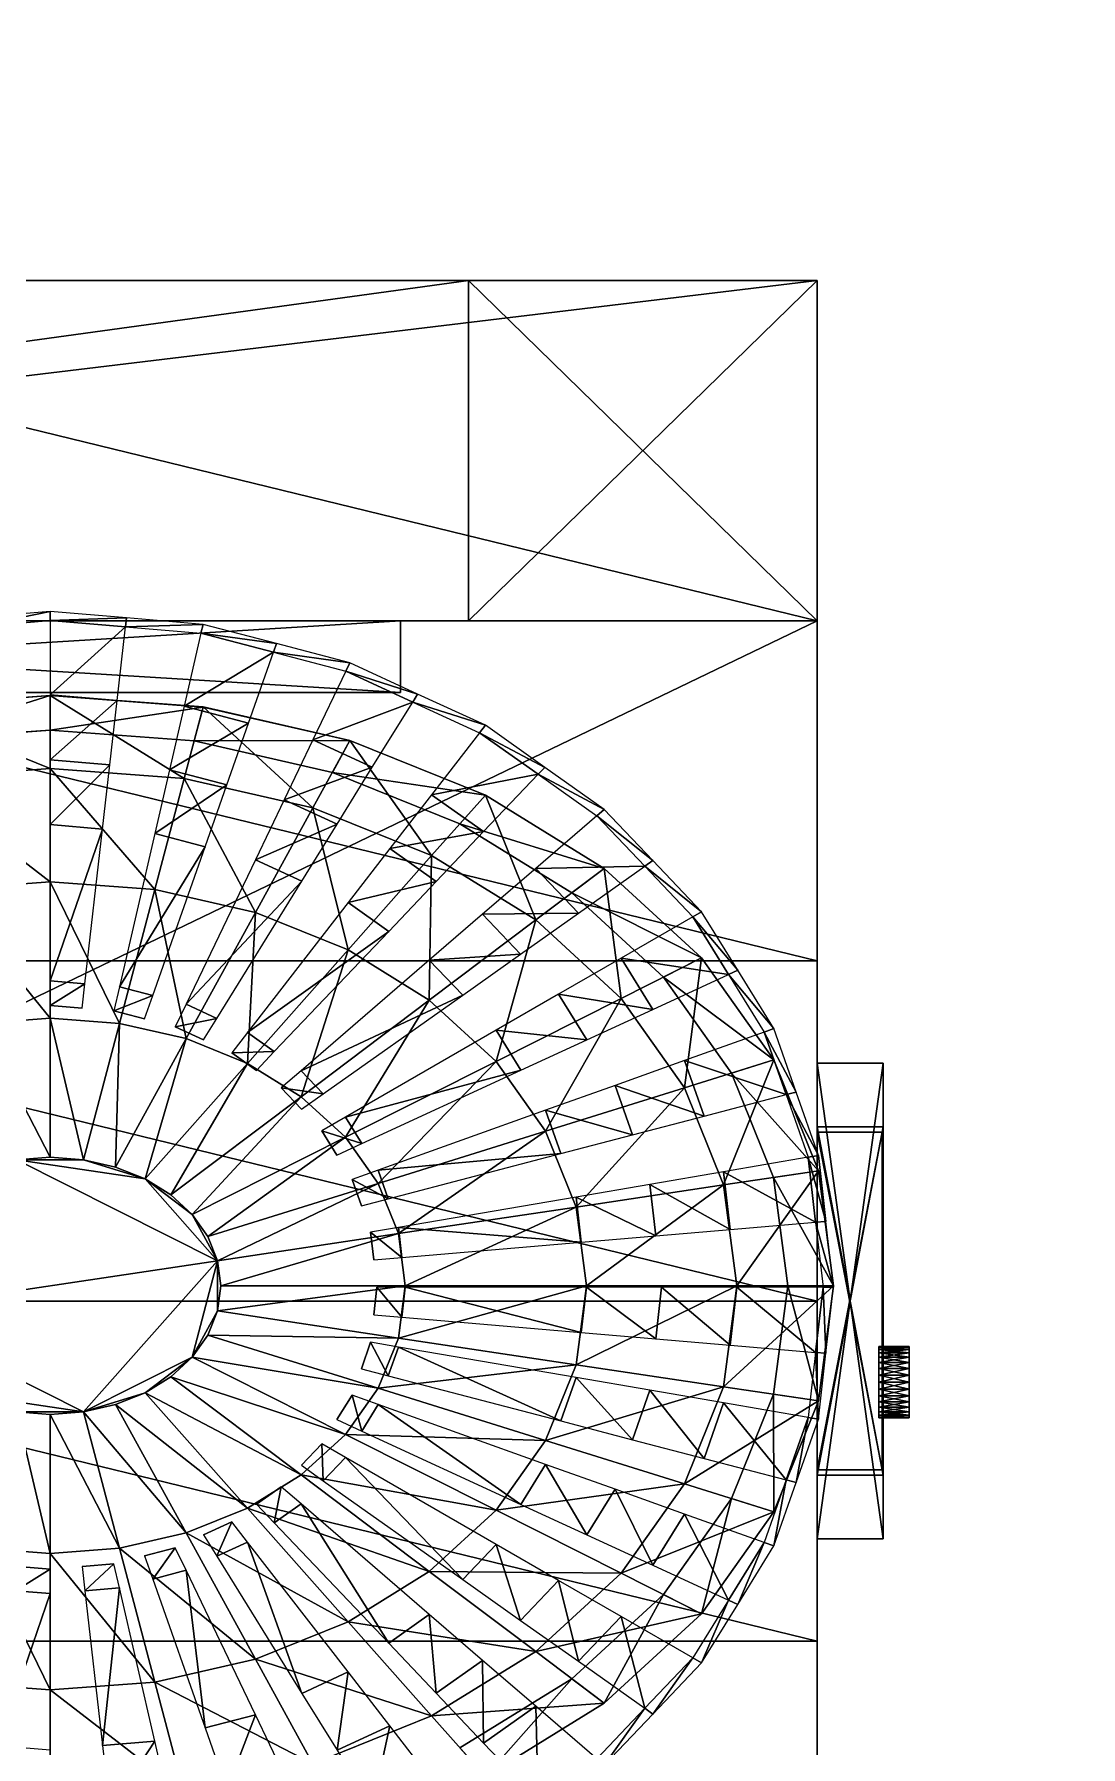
# Model space of a CAD drawing. Units: millimetres at full size, sheet at 1:50. Extents: x -9750 to 9750, y -6680 to 6675.
# Drawn here: x -3304.4 to -3024.9, y 4044.6 to 4501.9 of the extents above; entities that cross this region are included whole.
import ezdxf

# ---------------------------------------------------------------- set-up
doc = ezdxf.new("R2010")
doc.units = ezdxf.units.MM
doc.header["$LTSCALE"] = 50
doc.layers.add('0-A_汎用オブジェクト（実装）', color=4, linetype='Continuous')

msp = doc.modelspace()

# ---------------------------------------------------------------- wipeouts: each hides what was drawn before it
msp.add_wipeout([(296.23, 5045.05), (-3865.77, 5045.05), (-3865.77, 3795.05), (-3865.77, 3795.05)])

# ---------------------------------------------------------------- next in the draw order: wipeouts: each hides what was drawn before it
msp.add_wipeout([(296.23, 5045.05), (-3865.77, 3795.05), (296.23, 3795.05), (296.23, 3795.05)])

# ---------------------------------------------------------------- next in the draw order: linework, layer by layer
at = {"layer": '0-A_汎用オブジェクト（実装）'}
for p, q in [((-3188.42, 4345.32), (-3188.42, 4436.15)), ((-3188.42, 4436.15), (-3188.42, 4345.32)), ((-3095.29, 4436.15), (-3188.42, 4436.15)), ((-3188.42, 4436.15), (-3095.29, 4436.15)), ((-3095.29, 4436.15), (-3188.42, 4436.15)), ((-3188.42, 4436.15), (-3095.29, 4436.15)), ((-3095.29, 4436.15), (-3095.29, 4345.32)), ((-3095.29, 4345.32), (-3095.29, 4436.15)), ((-3095.29, 4436.15), (-3095.29, 4345.32)), ((-3095.29, 4345.32), (-3095.29, 4436.15)), ((-3849.52, 4345.32), (-3095.29, 4345.32)), ((-3849.52, 4345.32), (-3095.29, 4345.32)), ((-3849.52, 4345.32), (-3095.29, 4345.32)), ((-3849.52, 4345.32), (-3095.29, 4345.32)), ((-3849.52, 4345.32), (-3095.29, 4345.32)), ((-3849.52, 4345.32), (-3095.29, 4345.32)), ((-3206.62, 4345.32), (-3206.62, 4326.13)), ((-3206.62, 4326.13), (-3206.62, 4345.32)), ((-3188.42, 4345.32), (-3095.29, 4345.32)), ((-3188.42, 4345.32), (-3095.29, 4345.32)), ((-3095.29, 4345.32), (-3095.29, 3981.99)), ((-3095.29, 4345.32), (-3095.29, 3981.99)), ((-3300.16, 4316.13), (-3338.59, 4313.28)), ((-3300.16, 4316.13), (-3338.59, 4313.28)), ((-3261.72, 4313.28), (-3300.16, 4316.13)), ((-3261.72, 4313.28), (-3300.16, 4316.13)), ((-3224.76, 4304.83), (-3261.72, 4313.28)), ((-3224.76, 4304.83), (-3261.72, 4313.28)), ((-3190.7, 4291.12), (-3224.76, 4304.83)), ((-3190.7, 4291.12), (-3224.76, 4304.83)), ((-3160.85, 4272.66), (-3190.7, 4291.12)), ((-3160.85, 4272.66), (-3190.7, 4291.12)), ((-3152.23, 4279.15), (-3126.21, 4255.27)), ((-3126.21, 4255.27), (-3152.23, 4279.15)), ((-3136.35, 4250.17), (-3160.85, 4272.66)), ((-3136.35, 4250.17), (-3160.85, 4272.66)), ((-3106.88, 4228.02), (-3126.21, 4255.27)), ((-3126.21, 4255.27), (-3106.88, 4228.02)), ((-3095.29, 4254.49), (-3095.29, 4072.82)), ((-3095.29, 4072.82), (-3095.29, 4254.49)), ((-3118.14, 4224.5), (-3136.35, 4250.17)), ((-3291.64, 4241.88), (-3300.16, 4242.6)), ((-3291.64, 4241.88), (-3300.16, 4242.6)), ((-3274.94, 4239.01), (-3283.13, 4241.15)), ((-3274.94, 4239.01), (-3283.13, 4241.15)), ((-3259.22, 4233.39), (-3266.76, 4236.87)), ((-3259.22, 4233.39), (-3266.76, 4236.87)), ((-3245.06, 4225.23), (-3251.67, 4229.91)), ((-3245.06, 4225.23), (-3251.67, 4229.91)), ((-3094.98, 4198.45), (-3106.88, 4228.02)), ((-3106.88, 4228.02), (-3094.98, 4198.45)), ((-3095.29, 4072.82), (-3095.29, 4227.13)), ((-3077.66, 4227.13), (-3077.66, 4210.15)), ((-3077.66, 4210.15), (-3077.66, 4227.13)), ((-3106.93, 4196.66), (-3118.14, 4224.5)), ((-3233.02, 4214.84), (-3238.45, 4220.55)), ((-3233.02, 4214.84), (-3238.45, 4220.55)), ((-3223.56, 4202.63), (-3227.6, 4209.14)), ((-3223.56, 4202.63), (-3227.6, 4209.14)), ((-3095.29, 4210.15), (-3095.29, 4208.71)), ((-3095.29, 4208.71), (-3095.29, 4210.15)), ((-3077.98, 4208.71), (-3077.98, 4118.59)), ((-3077.98, 4208.71), (-3077.98, 4193.01)), ((-3077.98, 4208.71), (-3077.98, 4134.29)), ((-3077.98, 4193.01), (-3077.98, 4208.71)), ((-3077.98, 4118.59), (-3077.98, 4208.71)), ((-3217.05, 4189.06), (-3219.53, 4196.12)), ((-3217.05, 4189.06), (-3219.53, 4196.12)), ((-3103.14, 4167.7), (-3106.93, 4196.66)), ((-3103.14, 4167.7), (-3106.93, 4196.66)), ((-3077.98, 4118.59), (-3077.98, 4193.01)), ((-3077.98, 4134.29), (-3077.98, 4193.01)), ((-3077.98, 4134.29), (-3077.98, 4193.01)), ((-3213.73, 4174.65), (-3214.57, 4182)), ((-3213.73, 4174.65), (-3214.57, 4182)), ((-3213.73, 4159.97), (-3212.89, 4167.31)), ((-3213.73, 4159.97), (-3212.89, 4167.31)), ((-3106.93, 4138.75), (-3103.14, 4167.7)), ((-3106.93, 4138.75), (-3103.14, 4167.7)), ((-3217.05, 4145.56), (-3214.57, 4152.62)), ((-3217.05, 4145.56), (-3214.57, 4152.62)), ((-3078.83, 4151.46), (-3078.83, 4150.73)), ((-3078.83, 4151.46), (-3078.83, 4148.67)), ((-3078.83, 4151.46), (-3078.83, 4141.97)), ((-3078.83, 4151.46), (-3078.83, 4132.47)), ((-3078.83, 4150.73), (-3078.83, 4151.46)), ((-3078.83, 4148.67), (-3078.83, 4151.46)), ((-3078.83, 4132.47), (-3078.83, 4151.46)), ((-3078.83, 4150.73), (-3078.83, 4148.67)), ((-3078.83, 4148.67), (-3078.83, 4150.73)), ((-3078.83, 4148.67), (-3078.83, 4145.59)), ((-3078.83, 4145.59), (-3078.83, 4148.67)), ((-3070.77, 4150.73), (-3070.77, 4151.46)), ((-3070.77, 4151.46), (-3070.77, 4150.73)), ((-3070.77, 4145.59), (-3070.77, 4150.73)), ((-3070.77, 4148.67), (-3070.77, 4150.73)), ((-3070.77, 4145.59), (-3070.77, 4150.73)), ((-3070.77, 4150.73), (-3070.77, 4148.67)), ((-3070.77, 4150.73), (-3070.77, 4138.35)), ((-3070.77, 4150.73), (-3070.77, 4145.59)), ((-3070.77, 4150.73), (-3070.77, 4133.2)), ((-3070.77, 4145.59), (-3070.77, 4148.67)), ((-3070.77, 4148.67), (-3070.77, 4145.59)), ((-3078.83, 4141.97), (-3078.83, 4145.59)), ((-3070.77, 4141.97), (-3070.77, 4145.59)), ((-3070.77, 4138.35), (-3070.77, 4145.59)), ((-3070.77, 4133.2), (-3070.77, 4145.59)), ((-3070.77, 4145.59), (-3070.77, 4138.35)), ((-3070.77, 4145.59), (-3070.77, 4141.97)), ((-3078.83, 4141.97), (-3078.83, 4132.47)), ((-3078.83, 4132.47), (-3078.83, 4141.97)), ((-3070.77, 4138.35), (-3070.77, 4141.97)), ((-3070.77, 4141.97), (-3070.77, 4138.35)), ((-3223.56, 4131.99), (-3219.53, 4138.5)), ((-3223.56, 4131.99), (-3219.53, 4138.5)), ((-3118.14, 4110.9), (-3106.93, 4138.75)), ((-3118.14, 4110.9), (-3106.93, 4138.75)), ((-3078.83, 4135.26), (-3078.83, 4138.35)), ((-3078.83, 4135.26), (-3078.83, 4133.2)), ((-3078.83, 4135.26), (-3078.83, 4132.47)), ((-3078.83, 4132.47), (-3078.83, 4135.26)), ((-3078.83, 4133.2), (-3078.83, 4135.26)), ((-3070.77, 4135.26), (-3070.77, 4138.35)), ((-3070.77, 4133.2), (-3070.77, 4138.35)), ((-3070.77, 4138.35), (-3070.77, 4133.2)), ((-3070.77, 4138.35), (-3070.77, 4133.2)), ((-3070.77, 4138.35), (-3070.77, 4135.26)), ((-3070.77, 4133.2), (-3070.77, 4135.26)), ((-3070.77, 4135.26), (-3070.77, 4133.2)), ((-3078.83, 4133.2), (-3078.83, 4132.47)), ((-3078.83, 4132.47), (-3078.83, 4133.2)), ((-3070.77, 4132.47), (-3070.77, 4133.2)), ((-3070.77, 4133.2), (-3070.77, 4132.47)), ((-3070.77, 4133.2), (-3070.77, 4132.47)), ((-3233.02, 4119.78), (-3227.6, 4125.48)), ((-3233.02, 4119.78), (-3227.6, 4125.48)), ((-3095.29, 4118.59), (-3077.98, 4118.59)), ((-3245.06, 4109.39), (-3238.45, 4114.07)), ((-3245.06, 4109.39), (-3238.45, 4114.07)), ((-3136.35, 4085.24), (-3118.14, 4110.9)), ((-3136.35, 4085.24), (-3118.14, 4110.9)), ((-3259.22, 4101.23), (-3251.67, 4104.71)), ((-3259.22, 4101.23), (-3251.67, 4104.71)), ((-3274.94, 4095.61), (-3266.76, 4097.75)), ((-3274.94, 4095.61), (-3266.76, 4097.75)), ((-3095.29, 4072.82), (-3095.29, 4100.17)), ((-3291.64, 4092.75), (-3283.13, 4093.47)), ((-3291.64, 4092.75), (-3283.13, 4093.47)), ((-3308.67, 4092.75), (-3300.16, 4092.02)), ((-3308.67, 4092.75), (-3300.16, 4092.02)), ((-3160.85, 4062.75), (-3136.35, 4085.24)), ((-3160.85, 4062.75), (-3136.35, 4085.24)), ((-3190.7, 4044.29), (-3160.85, 4062.75)), ((-3190.7, 4044.29), (-3160.85, 4062.75))]:
    msp.add_line(p, q, dxfattribs=at)
for points in [[(-3467.8, 4436.15), (-3849.52, 4345.32), (-3095.29, 4345.32)], [(-3849.52, 4345.32), (-3095.29, 4436.15), (-3188.42, 4436.15)], [(-3849.52, 4345.32), (-3095.29, 4345.32), (-3095.29, 4436.15)], [(-3849.52, 4345.32), (-3188.42, 4436.15), (-3467.8, 4436.15)], [(-3467.8, 4436.15), (-3095.29, 4345.32), (-3188.42, 4436.15)], [(-3095.29, 4436.15), (-3188.42, 4345.32), (-3095.29, 4345.32)], [(-3095.29, 4436.15), (-3188.42, 4436.15), (-3188.42, 4345.32)], [(-3095.29, 4345.32), (-3849.52, 3981.99), (-3095.29, 3981.99)], [(-3095.29, 4345.32), (-3849.52, 4345.32), (-3849.52, 3981.99)], [(-3519.4, 4326.13), (-3206.62, 4326.13), (-3206.62, 4345.32)], [(-3519.4, 4326.13), (-3206.62, 4345.32), (-3519.4, 4345.32)], [(-3095.29, 4254.49), (-3467.8, 4345.32), (-3467.8, 4254.49)], [(-3095.29, 4254.49), (-3095.29, 4345.32), (-3467.8, 4345.32)], [(-3300.16, 4347.81), (-3320.56, 4346.07), (-3320.29, 4343.69)], [(-3300.16, 4347.81), (-3320.29, 4343.69), (-3300.16, 4345.4)], [(-3279.75, 4346.07), (-3300.16, 4347.81), (-3300.16, 4345.4)], [(-3279.75, 4346.07), (-3300.16, 4345.4), (-3280.02, 4343.69)], [(-3280.02, 4343.69), (-3300.16, 4345.4), (-3300.16, 4325.52)], [(-3259.34, 4344.34), (-3280.02, 4343.69), (-3259.88, 4341.97), (-3259.34, 4344.34), (-3279.75, 4346.07), (-3280.02, 4343.69)], [(-3280.02, 4343.69), (-3300.16, 4325.52), (-3282.27, 4324)], [(-3240.52, 4336.91), (-3259.88, 4341.97), (-3264.38, 4322.48)], [(-3239.72, 4339.2), (-3259.34, 4344.34), (-3259.88, 4341.97)], [(-3239.72, 4339.2), (-3259.88, 4341.97), (-3240.52, 4336.91)], [(-3240.52, 4336.91), (-3264.38, 4322.48), (-3247.18, 4317.98)], [(-3220.09, 4334.07), (-3239.72, 4339.2), (-3240.52, 4336.91)], [(-3220.09, 4334.07), (-3240.52, 4336.91), (-3221.16, 4331.84)], [(-3203.32, 4323.61), (-3221.16, 4331.84), (-3229.98, 4313.48)], [(-3202.01, 4325.73), (-3220.09, 4334.07), (-3221.16, 4331.84)], [(-3202.01, 4325.73), (-3221.16, 4331.84), (-3203.32, 4323.61)], [(-3340.97, 4322.3), (-3300.16, 4305.86), (-3300.16, 4325.33)], [(-3300.16, 4325.33), (-3340.97, 4322.28), (-3300.16, 4325.31)], [(-3300.16, 4325.33), (-3340.97, 4322.3), (-3340.97, 4322.28)], [(-3338.59, 4313.28), (-3300.16, 4325.31), (-3340.97, 4322.28)], [(-3340.97, 4322.3), (-3335.93, 4303.21), (-3300.16, 4305.86)], [(-3338.59, 4313.28), (-3300.16, 4316.13), (-3300.16, 4325.31)], [(-3282.27, 4324), (-3300.16, 4325.52), (-3300.16, 4308.19)], [(-3300.16, 4325.33), (-3300.16, 4305.86), (-3264.38, 4303.21)], [(-3300.16, 4325.33), (-3264.38, 4303.21), (-3259.34, 4322.3)], [(-3259.34, 4322.3), (-3300.16, 4325.33), (-3300.16, 4325.31)], [(-3259.34, 4322.3), (-3300.16, 4325.31), (-3259.34, 4322.28)], [(-3300.16, 4316.13), (-3259.34, 4322.28), (-3300.16, 4325.31)], [(-3282.27, 4324), (-3300.16, 4308.19), (-3284.23, 4306.84)], [(-3300.16, 4316.13), (-3261.72, 4313.28), (-3259.34, 4322.28)], [(-3247.18, 4317.98), (-3264.38, 4322.48), (-3268.3, 4305.49)], [(-3259.34, 4322.3), (-3264.38, 4303.21), (-3229.98, 4295.35)], [(-3261.72, 4313.28), (-3220.1, 4313.32), (-3259.34, 4322.28)], [(-3220.09, 4313.33), (-3259.34, 4322.3), (-3259.34, 4322.28)], [(-3259.34, 4322.3), (-3229.98, 4295.35), (-3220.09, 4313.33)], [(-3220.09, 4313.33), (-3259.34, 4322.28), (-3220.1, 4313.32)], [(-3203.32, 4323.61), (-3229.98, 4313.48), (-3214.13, 4306.17)], [(-3183.92, 4317.39), (-3202.01, 4325.73), (-3203.32, 4323.61)], [(-3183.92, 4317.39), (-3203.32, 4323.61), (-3185.47, 4315.38)], [(-3247.18, 4317.98), (-3268.3, 4305.49), (-3252.98, 4301.48)], [(-3168.07, 4306.16), (-3183.92, 4317.39), (-3185.47, 4315.38)], [(-3261.72, 4313.28), (-3224.76, 4304.83), (-3220.1, 4313.32)], [(-3214.13, 4306.17), (-3229.98, 4313.48), (-3237.66, 4297.47)], [(-3220.09, 4313.33), (-3229.98, 4295.35), (-3198.27, 4282.58)], [(-3224.76, 4304.83), (-3183.93, 4298.75), (-3220.1, 4313.32)], [(-3183.92, 4298.76), (-3220.09, 4313.33), (-3220.1, 4313.32)], [(-3183.92, 4298.76), (-3220.1, 4313.32), (-3183.93, 4298.75)], [(-3220.09, 4313.33), (-3198.27, 4282.58), (-3183.92, 4298.76)], [(-3169.83, 4304.31), (-3185.47, 4315.38), (-3198.27, 4298.86)], [(-3168.07, 4306.16), (-3185.47, 4315.38), (-3169.83, 4304.31)], [(-3284.23, 4306.84), (-3300.16, 4308.19), (-3300.16, 4290.87), (-3284.23, 4306.84), (-3300.16, 4290.87), (-3286.19, 4289.68)], [(-3335.93, 4303.21), (-3300.16, 4275.6), (-3300.16, 4305.86)], [(-3300.16, 4305.86), (-3300.16, 4275.6), (-3272.22, 4273.53)], [(-3300.16, 4305.86), (-3272.22, 4273.53), (-3264.38, 4303.21)], [(-3252.98, 4301.48), (-3268.3, 4305.49), (-3272.22, 4288.49)], [(-3214.13, 4306.17), (-3237.66, 4297.47), (-3223.55, 4290.96)], [(-3224.76, 4304.83), (-3190.7, 4291.12), (-3183.93, 4298.75)], [(-3169.83, 4304.31), (-3198.27, 4298.86), (-3184.38, 4289.02)], [(-3152.22, 4294.94), (-3168.07, 4306.16), (-3169.83, 4304.31)], [(-3152.22, 4294.94), (-3169.83, 4304.31), (-3154.19, 4293.24)], [(-3335.93, 4303.21), (-3328.09, 4273.53), (-3300.16, 4275.6)], [(-3264.38, 4303.21), (-3272.22, 4273.53), (-3245.35, 4267.39)], [(-3252.98, 4301.48), (-3272.22, 4288.49), (-3258.78, 4284.98)], [(-3264.38, 4303.21), (-3245.35, 4267.39), (-3229.98, 4295.35)], [(-3184.38, 4289.02), (-3198.27, 4298.86), (-3209.43, 4284.45)], [(-3223.55, 4290.96), (-3237.66, 4297.47), (-3245.35, 4281.46)], [(-3229.98, 4295.35), (-3245.35, 4267.39), (-3220.59, 4257.42)], [(-3229.98, 4295.35), (-3220.59, 4257.42), (-3198.27, 4282.58)], [(-3183.92, 4298.76), (-3198.27, 4282.58), (-3170.48, 4265.4)], [(-3190.7, 4291.12), (-3152.23, 4279.15), (-3183.93, 4298.75)], [(-3152.22, 4279.16), (-3183.92, 4298.76), (-3183.93, 4298.75)], [(-3152.22, 4279.16), (-3183.93, 4298.75), (-3152.23, 4279.15)], [(-3183.92, 4298.76), (-3170.48, 4265.4), (-3152.22, 4279.16)], [(-3139.21, 4281.26), (-3152.22, 4294.94), (-3154.19, 4293.24)], [(-3286.19, 4289.68), (-3300.16, 4290.87), (-3300.16, 4249.12)], [(-3223.55, 4290.96), (-3245.35, 4281.46), (-3232.97, 4275.75)], [(-3190.7, 4291.12), (-3160.85, 4272.66), (-3152.23, 4279.15)], [(-3141.36, 4279.74), (-3154.19, 4293.24), (-3170.48, 4279.18)], [(-3139.21, 4281.26), (-3154.19, 4293.24), (-3141.36, 4279.74)], [(-3286.19, 4289.68), (-3300.16, 4249.12), (-3290.91, 4248.33)], [(-3258.78, 4284.98), (-3272.22, 4288.49), (-3281.66, 4247.55)], [(-3184.38, 4289.02), (-3209.43, 4284.45), (-3197.06, 4275.69)], [(-3258.78, 4284.98), (-3281.66, 4247.55), (-3272.76, 4245.22)], [(-3232.97, 4275.75), (-3245.35, 4281.46), (-3263.87, 4242.89)], [(-3197.06, 4275.69), (-3209.43, 4284.45), (-3220.59, 4270.04)], [(-3198.27, 4282.58), (-3220.59, 4257.42), (-3198.89, 4244)], [(-3198.27, 4282.58), (-3198.89, 4244), (-3170.48, 4265.4)], [(-3126.2, 4267.59), (-3139.21, 4281.26), (-3141.36, 4279.74), (-3126.2, 4267.59), (-3141.36, 4279.74), (-3128.52, 4266.25)], [(-3159.08, 4267.19), (-3170.48, 4279.18), (-3184.69, 4266.93)], [(-3141.36, 4279.74), (-3170.48, 4279.18), (-3159.08, 4267.19)], [(-3152.22, 4279.16), (-3170.48, 4265.4), (-3147.68, 4244.46)], [(-3160.85, 4272.66), (-3126.21, 4255.27), (-3152.23, 4279.15)], [(-3126.2, 4255.27), (-3152.22, 4279.16), (-3152.23, 4279.15)], [(-3126.2, 4255.27), (-3152.23, 4279.15), (-3126.21, 4255.27)], [(-3152.22, 4279.16), (-3147.68, 4244.46), (-3126.2, 4255.27)], [(-3328.09, 4273.53), (-3300.16, 4239.15), (-3300.16, 4275.6)], [(-3328.09, 4273.53), (-3318.65, 4237.77), (-3300.16, 4239.15)], [(-3300.16, 4275.6), (-3281.66, 4237.77), (-3272.22, 4273.53)], [(-3300.16, 4275.6), (-3300.16, 4239.15), (-3281.66, 4237.77)], [(-3272.22, 4273.53), (-3281.66, 4237.77), (-3263.87, 4233.71)], [(-3272.22, 4273.53), (-3263.87, 4233.71), (-3245.35, 4267.39)], [(-3232.97, 4275.75), (-3263.87, 4242.89), (-3255.67, 4239.11)], [(-3197.06, 4275.69), (-3220.59, 4270.04), (-3209.74, 4262.36)], [(-3160.85, 4272.66), (-3136.35, 4250.17), (-3126.21, 4255.27)], [(-3245.35, 4267.39), (-3263.87, 4233.71), (-3247.47, 4227.11)], [(-3209.74, 4262.36), (-3220.59, 4270.04), (-3247.47, 4235.33)], [(-3245.35, 4267.39), (-3247.47, 4227.11), (-3220.59, 4257.42)], [(-3174.53, 4256.26), (-3184.69, 4266.93), (-3198.89, 4254.68)], [(-3159.08, 4267.19), (-3184.69, 4266.93), (-3174.53, 4256.26)], [(-3116.53, 4251.99), (-3126.2, 4267.59), (-3128.52, 4266.25), (-3116.53, 4251.99), (-3128.52, 4266.25), (-3118.98, 4250.86)], [(-3209.74, 4262.36), (-3247.47, 4235.33), (-3240.29, 4230.25)], [(-3170.48, 4265.4), (-3198.89, 4244), (-3181.08, 4227.65), (-3170.48, 4265.4), (-3181.08, 4227.65), (-3147.68, 4244.46)], [(-3118.98, 4250.86), (-3147.68, 4255.21), (-3139.2, 4241.53), (-3118.98, 4250.86), (-3128.52, 4266.25), (-3147.68, 4255.21)], [(-3095.29, 4163.65), (-3467.8, 4254.49), (-3467.8, 4163.65)], [(-3095.29, 4163.65), (-3095.29, 4254.49), (-3467.8, 4254.49)], [(-3220.59, 4257.42), (-3247.47, 4227.11), (-3233.1, 4218.22)], [(-3220.59, 4257.42), (-3233.1, 4218.22), (-3198.89, 4244)], [(-3189.98, 4245.32), (-3198.89, 4254.68), (-3233.1, 4225.16)], [(-3174.53, 4256.26), (-3198.89, 4254.68), (-3189.98, 4245.32)], [(-3139.2, 4241.53), (-3147.68, 4255.21), (-3164.38, 4245.58)], [(-3126.2, 4255.27), (-3147.68, 4244.46), (-3130.73, 4220.58)], [(-3136.35, 4250.17), (-3118.14, 4224.5), (-3106.88, 4228.02), (-3136.35, 4250.17), (-3106.88, 4228.02), (-3126.21, 4255.27)], [(-3126.2, 4255.27), (-3130.73, 4220.58), (-3106.87, 4228.02)], [(-3106.87, 4228.02), (-3126.2, 4255.27), (-3126.21, 4255.27), (-3106.87, 4228.02), (-3126.21, 4255.27), (-3106.88, 4228.02)], [(-3290.91, 4248.33), (-3300.16, 4249.12), (-3300.16, 4242.6)], [(-3106.87, 4236.38), (-3116.53, 4251.99), (-3118.98, 4250.86)], [(-3106.87, 4236.38), (-3118.98, 4250.86), (-3109.45, 4235.46)], [(-3290.91, 4248.33), (-3300.16, 4242.6), (-3291.64, 4241.88)], [(-3272.76, 4245.22), (-3281.66, 4247.55), (-3283.13, 4241.15)], [(-3272.76, 4245.22), (-3283.13, 4241.15), (-3274.94, 4239.01)], [(-3189.98, 4245.32), (-3233.1, 4225.16), (-3227.21, 4218.96)], [(-3198.89, 4244), (-3233.1, 4218.22), (-3221.31, 4207.39)], [(-3198.89, 4244), (-3221.31, 4207.39), (-3181.08, 4227.65)], [(-3156.83, 4233.4), (-3181.08, 4235.95), (-3174.46, 4225.27), (-3156.83, 4233.4), (-3164.38, 4245.58), (-3181.08, 4235.95)], [(-3147.68, 4244.46), (-3181.08, 4227.65), (-3167.84, 4208.99)], [(-3147.68, 4244.46), (-3167.84, 4208.99), (-3130.73, 4220.58)], [(-3139.2, 4241.53), (-3164.38, 4245.58), (-3156.83, 4233.4)], [(-3255.67, 4239.11), (-3263.87, 4242.89), (-3266.76, 4236.87)], [(-3318.65, 4237.77), (-3300.16, 4202.05), (-3300.16, 4239.15)], [(-3318.65, 4237.77), (-3309.05, 4201.39), (-3300.16, 4202.05)], [(-3300.16, 4239.15), (-3300.16, 4202.05), (-3291.26, 4201.39)], [(-3300.16, 4239.15), (-3291.26, 4201.39), (-3281.66, 4237.77)], [(-3281.66, 4237.77), (-3291.26, 4201.39), (-3282.71, 4199.43)], [(-3281.66, 4237.77), (-3282.71, 4199.43), (-3263.87, 4233.71)], [(-3255.67, 4239.11), (-3266.76, 4236.87), (-3259.22, 4233.39)], [(-3240.29, 4230.25), (-3247.47, 4235.33), (-3251.67, 4229.91)], [(-3174.46, 4225.27), (-3221.31, 4212.76), (-3216.93, 4205.69), (-3174.46, 4225.27), (-3181.08, 4235.95), (-3221.31, 4212.76)], [(-3103.57, 4218.76), (-3109.45, 4235.46), (-3130.73, 4227.86)], [(-3100.91, 4219.45), (-3106.87, 4236.38), (-3109.45, 4235.46), (-3100.91, 4219.45), (-3109.45, 4235.46), (-3103.57, 4218.76)], [(-3263.87, 4233.71), (-3282.71, 4199.43), (-3274.83, 4196.26)], [(-3263.87, 4233.71), (-3274.83, 4196.26), (-3247.47, 4227.11)], [(-3247.47, 4227.11), (-3274.83, 4196.26), (-3267.92, 4191.99), (-3247.47, 4227.11), (-3267.92, 4191.99), (-3233.1, 4218.22)], [(-3240.29, 4230.25), (-3251.67, 4229.91), (-3245.06, 4225.23)], [(-3181.08, 4227.65), (-3221.31, 4207.39), (-3212.55, 4195.04)], [(-3181.08, 4227.65), (-3212.55, 4195.04), (-3167.84, 4208.99)], [(-3125.51, 4213.02), (-3130.73, 4227.86), (-3149.29, 4221.22)], [(-3106.87, 4228.02), (-3130.73, 4220.58), (-3120.3, 4194.66), (-3106.87, 4228.02), (-3120.3, 4194.66), (-3094.96, 4198.45)], [(-3103.57, 4218.76), (-3130.73, 4227.86), (-3125.51, 4213.02)], [(-3118.14, 4224.5), (-3106.93, 4196.66), (-3094.98, 4198.45), (-3118.14, 4224.5), (-3094.98, 4198.45), (-3106.88, 4228.02)], [(-3094.96, 4198.45), (-3106.87, 4228.02), (-3106.88, 4228.02)], [(-3094.96, 4198.45), (-3106.88, 4228.02), (-3094.98, 4198.45)], [(-3095.29, 4100.17), (-3077.66, 4100.17), (-3077.66, 4227.13)], [(-3095.29, 4100.17), (-3077.66, 4227.13), (-3095.29, 4227.13)], [(-3095.29, 4227.13), (-3077.66, 4100.17), (-3077.66, 4227.13)], [(-3095.29, 4227.13), (-3095.29, 4100.17), (-3077.66, 4100.17)], [(-3227.21, 4218.96), (-3233.1, 4225.16), (-3238.45, 4220.55)], [(-3144.64, 4208.01), (-3149.29, 4221.22), (-3167.84, 4214.59)], [(-3125.51, 4213.02), (-3149.29, 4221.22), (-3144.64, 4208.01)], [(-3233.1, 4218.22), (-3267.92, 4191.99), (-3262.25, 4186.78)], [(-3233.1, 4218.22), (-3262.25, 4186.78), (-3221.31, 4207.39)], [(-3227.21, 4218.96), (-3238.45, 4220.55), (-3233.02, 4214.84)], [(-3130.73, 4220.58), (-3167.84, 4208.99), (-3159.69, 4188.75)], [(-3130.73, 4220.58), (-3159.69, 4188.75), (-3120.3, 4194.66)], [(-3094.96, 4202.52), (-3100.91, 4219.45), (-3103.57, 4218.76)], [(-3094.96, 4202.52), (-3103.57, 4218.76), (-3097.7, 4202.05)], [(-3216.93, 4205.69), (-3221.31, 4212.76), (-3227.6, 4209.14)], [(-3163.77, 4203), (-3167.84, 4214.59), (-3212.55, 4198.62)], [(-3144.64, 4208.01), (-3167.84, 4214.59), (-3163.77, 4203)], [(-3216.93, 4205.69), (-3227.6, 4209.14), (-3223.56, 4202.63)], [(-3167.84, 4208.99), (-3212.55, 4195.04), (-3207.15, 4181.64)], [(-3167.84, 4208.99), (-3207.15, 4181.64), (-3159.69, 4188.75)], [(-3095.29, 4210.15), (-3095.29, 4117.16), (-3077.66, 4117.16)], [(-3095.29, 4210.15), (-3077.66, 4117.16), (-3077.66, 4210.15)], [(-3095.29, 4117.16), (-3077.66, 4117.16), (-3077.66, 4210.15)], [(-3095.29, 4117.16), (-3077.66, 4210.15), (-3095.29, 4210.15)], [(-3095.29, 4118.59), (-3077.98, 4118.59), (-3077.98, 4208.71)], [(-3095.29, 4118.59), (-3077.98, 4208.71), (-3095.29, 4208.71)], [(-3095.29, 4208.71), (-3095.29, 4118.59), (-3077.98, 4118.59)], [(-3095.29, 4208.71), (-3077.98, 4118.59), (-3077.98, 4208.71)], [(-3221.31, 4207.39), (-3262.25, 4186.78), (-3258.04, 4180.85)], [(-3221.31, 4207.39), (-3258.04, 4180.85), (-3212.55, 4195.04)], [(-3163.77, 4203), (-3212.55, 4198.62), (-3209.85, 4190.94)], [(-3344.86, 4161), (-3255.45, 4174.4), (-3309.05, 4201.39)], [(-3309.05, 4201.39), (-3291.26, 4201.39), (-3300.16, 4202.05)], [(-3309.05, 4201.39), (-3255.45, 4174.4), (-3274.83, 4196.26)], [(-3309.05, 4201.39), (-3274.83, 4196.26), (-3291.26, 4201.39)], [(-3291.26, 4201.39), (-3274.83, 4196.26), (-3282.71, 4199.43)], [(-3209.85, 4190.94), (-3212.55, 4198.62), (-3219.53, 4196.12)], [(-3095.72, 4184.68), (-3097.7, 4202.05), (-3120.3, 4198.18)], [(-3094.96, 4198.45), (-3120.3, 4194.66), (-3116.77, 4167.7)], [(-3094.96, 4198.45), (-3116.77, 4167.7), (-3090.94, 4167.7)], [(-3106.93, 4196.66), (-3103.14, 4167.7), (-3090.96, 4167.7), (-3106.93, 4196.66), (-3090.96, 4167.7), (-3094.98, 4198.45)], [(-3092.95, 4184.92), (-3094.96, 4202.52), (-3097.7, 4202.05)], [(-3092.95, 4184.92), (-3097.7, 4202.05), (-3095.72, 4184.68)], [(-3094.96, 4202.52), (-3094.98, 4202.52), (-3092.97, 4184.92)], [(-3090.94, 4167.7), (-3094.98, 4198.45), (-3090.96, 4167.7)], [(-3090.94, 4167.7), (-3094.96, 4198.45), (-3094.98, 4198.45)], [(-3094.96, 4202.52), (-3092.97, 4184.92), (-3092.95, 4184.92)], [(-3274.83, 4196.26), (-3255.45, 4174.4), (-3262.25, 4186.78)], [(-3274.83, 4196.26), (-3262.25, 4186.78), (-3267.92, 4191.99)], [(-3212.55, 4195.04), (-3258.04, 4180.85), (-3255.45, 4174.4)], [(-3212.55, 4195.04), (-3255.45, 4174.4), (-3207.15, 4181.64)], [(-3209.85, 4190.94), (-3219.53, 4196.12), (-3217.05, 4189.06)], [(-3138.42, 4181.05), (-3139.99, 4194.8), (-3159.69, 4191.42)], [(-3120.3, 4194.66), (-3159.69, 4188.75), (-3156.94, 4167.7)], [(-3120.3, 4194.66), (-3156.94, 4167.7), (-3116.77, 4167.7)], [(-3118.53, 4182.74), (-3120.3, 4198.18), (-3139.99, 4194.8)], [(-3118.53, 4182.74), (-3139.99, 4194.8), (-3138.42, 4181.05)], [(-3095.72, 4184.68), (-3120.3, 4198.18), (-3118.53, 4182.74)], [(-3158.32, 4179.36), (-3159.69, 4191.42), (-3207.15, 4183.27)], [(-3138.42, 4181.05), (-3159.69, 4191.42), (-3158.32, 4179.36)], [(-3262.25, 4186.78), (-3255.45, 4174.4), (-3258.04, 4180.85)], [(-3159.69, 4188.75), (-3207.15, 4181.64), (-3205.33, 4167.7)], [(-3159.69, 4188.75), (-3205.33, 4167.7), (-3156.94, 4167.7)], [(-3090.94, 4167.31), (-3092.95, 4184.92), (-3095.72, 4184.68), (-3090.94, 4167.31), (-3095.72, 4184.68), (-3093.73, 4167.31)], [(-3207.15, 4181.64), (-3255.45, 4174.4), (-3254.57, 4167.7)], [(-3207.15, 4181.64), (-3254.57, 4167.7), (-3205.33, 4167.7)], [(-3206.24, 4175.29), (-3207.15, 4183.27), (-3214.57, 4182)], [(-3206.24, 4175.29), (-3214.57, 4182), (-3213.73, 4174.65)], [(-3158.32, 4179.36), (-3207.15, 4183.27), (-3206.24, 4175.29)], [(-3255.45, 4174.4), (-3344.86, 4161), (-3291.26, 4134.02)], [(-3255.45, 4174.4), (-3291.26, 4134.02), (-3262.25, 4148.62)], [(-3255.45, 4174.4), (-3262.25, 4148.62), (-3255.45, 4161)], [(-3255.45, 4174.4), (-3255.45, 4161), (-3254.57, 4167.7)], [(-3205.33, 4167.7), (-3255.45, 4161), (-3207.15, 4153.77)], [(-3205.33, 4167.7), (-3254.57, 4167.7), (-3255.45, 4161)], [(-3206.24, 4159.33), (-3212.89, 4167.31), (-3213.73, 4159.97)], [(-3206.24, 4159.33), (-3205.33, 4167.31), (-3212.89, 4167.31)], [(-3156.94, 4167.7), (-3205.33, 4167.7), (-3207.15, 4153.77)], [(-3156.94, 4167.7), (-3207.15, 4153.77), (-3159.69, 4146.65)], [(-3158.32, 4155.26), (-3205.33, 4167.31), (-3206.24, 4159.33)], [(-3158.32, 4155.26), (-3156.94, 4167.31), (-3205.33, 4167.31)], [(-3116.77, 4167.7), (-3159.69, 4146.65), (-3120.3, 4140.75)], [(-3116.77, 4167.7), (-3156.94, 4167.7), (-3159.69, 4146.65)], [(-3138.42, 4153.57), (-3156.94, 4167.31), (-3158.32, 4155.26)], [(-3138.42, 4153.57), (-3136.86, 4167.31), (-3156.94, 4167.31)], [(-3118.53, 4151.88), (-3116.77, 4167.31), (-3136.86, 4167.31), (-3118.53, 4151.88), (-3136.86, 4167.31), (-3138.42, 4153.57)], [(-3090.94, 4167.7), (-3116.77, 4167.7), (-3120.3, 4140.75)], [(-3090.94, 4167.7), (-3120.3, 4140.75), (-3094.96, 4136.95)], [(-3095.72, 4149.94), (-3116.77, 4167.31), (-3118.53, 4151.88), (-3095.72, 4149.94), (-3093.73, 4167.31), (-3116.77, 4167.31)], [(-3103.14, 4167.7), (-3094.98, 4136.96), (-3090.96, 4167.7), (-3103.14, 4167.7), (-3106.93, 4138.75), (-3094.98, 4136.96)], [(-3092.95, 4149.7), (-3093.73, 4167.31), (-3095.72, 4149.94)], [(-3094.96, 4136.95), (-3090.96, 4167.7), (-3094.98, 4136.96), (-3094.96, 4136.95), (-3090.94, 4167.7), (-3090.96, 4167.7)], [(-3092.95, 4149.7), (-3090.94, 4167.31), (-3093.73, 4167.31)], [(-3095.29, 4072.82), (-3467.8, 4163.65), (-3467.8, 4072.82)], [(-3291.26, 4134.02), (-3344.86, 4161), (-3325.48, 4139.15)], [(-3255.45, 4161), (-3262.25, 4148.62), (-3258.04, 4154.56)], [(-3207.15, 4153.77), (-3255.45, 4161), (-3258.04, 4154.56)], [(-3212.55, 4140.36), (-3258.04, 4154.56), (-3262.25, 4148.62)], [(-3207.15, 4153.77), (-3258.04, 4154.56), (-3212.55, 4140.36)], [(-3209.85, 4143.68), (-3207.15, 4151.35), (-3214.57, 4152.62), (-3209.85, 4143.68), (-3214.57, 4152.62), (-3217.05, 4145.56)], [(-3159.69, 4146.65), (-3207.15, 4153.77), (-3212.55, 4140.36)], [(-3262.25, 4148.62), (-3291.26, 4134.02), (-3274.83, 4139.15)], [(-3262.25, 4148.62), (-3274.83, 4139.15), (-3267.92, 4143.42)], [(-3221.31, 4128.01), (-3262.25, 4148.62), (-3267.92, 4143.42)], [(-3212.55, 4140.36), (-3262.25, 4148.62), (-3221.31, 4128.01)], [(-3163.77, 4131.62), (-3207.15, 4151.35), (-3209.85, 4143.68)], [(-3163.77, 4131.62), (-3159.69, 4143.21), (-3207.15, 4151.35)], [(-3094.96, 4132.1), (-3095.72, 4149.94), (-3097.7, 4132.57)], [(-3094.96, 4132.1), (-3092.95, 4149.7), (-3095.72, 4149.94)], [(-3078.83, 4151.46), (-3078.83, 4151.27), (-3070.77, 4151.27)], [(-3078.83, 4151.46), (-3070.77, 4151.27), (-3070.77, 4151.46)], [(-3078.83, 4151.27), (-3070.77, 4151.46), (-3078.83, 4151.46)], [(-3078.83, 4151.27), (-3070.77, 4151.27), (-3070.77, 4151.46)], [(-3078.83, 4151.27), (-3070.77, 4150.73), (-3070.77, 4151.27)], [(-3078.83, 4151.27), (-3078.83, 4150.73), (-3070.77, 4150.73)], [(-3078.83, 4150.73), (-3070.77, 4151.27), (-3078.83, 4151.27)], [(-3078.83, 4150.73), (-3070.77, 4150.73), (-3070.77, 4151.27)], [(-3078.83, 4150.73), (-3070.77, 4149.85), (-3070.77, 4150.73)], [(-3078.83, 4150.73), (-3078.83, 4149.85), (-3070.77, 4149.85)], [(-3078.83, 4149.85), (-3070.77, 4150.73), (-3078.83, 4150.73)], [(-3078.83, 4149.85), (-3070.77, 4149.85), (-3070.77, 4150.73)], [(-3078.83, 4149.85), (-3078.83, 4148.67), (-3070.77, 4148.67)], [(-3078.83, 4149.85), (-3070.77, 4148.67), (-3070.77, 4149.85)], [(-3078.83, 4148.67), (-3070.77, 4148.67), (-3070.77, 4149.85)], [(-3078.83, 4148.67), (-3070.77, 4149.85), (-3078.83, 4149.85)], [(-3078.83, 4148.67), (-3070.77, 4147.23), (-3070.77, 4148.67)], [(-3078.83, 4148.67), (-3078.83, 4147.23), (-3070.77, 4147.23)], [(-3078.83, 4147.23), (-3070.77, 4147.23), (-3070.77, 4148.67)], [(-3078.83, 4147.23), (-3070.77, 4148.67), (-3078.83, 4148.67)], [(-3233.1, 4117.19), (-3267.92, 4143.42), (-3274.83, 4139.15)], [(-3221.31, 4128.01), (-3267.92, 4143.42), (-3233.1, 4117.19)], [(-3159.69, 4146.65), (-3212.55, 4140.36), (-3167.84, 4126.41)], [(-3120.3, 4140.75), (-3159.69, 4146.65), (-3167.84, 4126.41)], [(-3078.83, 4147.23), (-3078.83, 4145.59), (-3070.77, 4145.59)], [(-3078.83, 4147.23), (-3070.77, 4145.59), (-3070.77, 4147.23)], [(-3078.83, 4145.59), (-3070.77, 4147.23), (-3078.83, 4147.23)], [(-3078.83, 4145.59), (-3070.77, 4145.59), (-3070.77, 4147.23)], [(-3078.83, 4145.59), (-3078.83, 4143.81), (-3070.77, 4143.81)], [(-3078.83, 4145.59), (-3070.77, 4143.81), (-3070.77, 4145.59)], [(-3078.83, 4143.81), (-3070.77, 4145.59), (-3078.83, 4145.59)], [(-3078.83, 4143.81), (-3070.77, 4143.81), (-3070.77, 4145.59)], [(-3078.83, 4143.81), (-3078.83, 4141.97), (-3070.77, 4141.97)], [(-3078.83, 4143.81), (-3070.77, 4141.97), (-3070.77, 4143.81)], [(-3078.83, 4141.97), (-3070.77, 4143.81), (-3078.83, 4143.81)], [(-3078.83, 4141.97), (-3070.77, 4141.97), (-3070.77, 4143.81)], [(-3291.26, 4134.02), (-3325.48, 4139.15), (-3309.05, 4134.02)], [(-3274.83, 4139.15), (-3291.26, 4134.02), (-3282.71, 4135.98)], [(-3247.47, 4108.3), (-3274.83, 4139.15), (-3282.71, 4135.98)], [(-3233.1, 4117.19), (-3274.83, 4139.15), (-3247.47, 4108.3)], [(-3167.84, 4126.41), (-3212.55, 4140.36), (-3221.31, 4128.01)], [(-3120.3, 4140.75), (-3167.84, 4126.41), (-3130.73, 4114.83)], [(-3144.64, 4126.61), (-3159.69, 4143.21), (-3163.77, 4131.62)], [(-3144.64, 4126.61), (-3139.99, 4139.83), (-3159.69, 4143.21)], [(-3125.51, 4121.61), (-3139.99, 4139.83), (-3144.64, 4126.61)], [(-3125.51, 4121.61), (-3120.3, 4136.45), (-3139.99, 4139.83)], [(-3094.96, 4136.95), (-3120.3, 4140.75), (-3130.73, 4114.83)], [(-3078.83, 4141.97), (-3070.77, 4140.12), (-3070.77, 4141.97)], [(-3078.83, 4141.97), (-3078.83, 4140.12), (-3070.77, 4140.12)], [(-3078.83, 4140.12), (-3070.77, 4140.12), (-3070.77, 4141.97)], [(-3078.83, 4140.12), (-3070.77, 4141.97), (-3078.83, 4141.97)], [(-3078.83, 4140.12), (-3070.77, 4138.35), (-3070.77, 4140.12)], [(-3078.83, 4140.12), (-3078.83, 4138.35), (-3070.77, 4138.35)], [(-3078.83, 4138.35), (-3070.77, 4138.35), (-3070.77, 4140.12)], [(-3078.83, 4138.35), (-3070.77, 4140.12), (-3078.83, 4140.12)], [(-3263.87, 4101.7), (-3282.71, 4135.98), (-3291.26, 4134.02)], [(-3247.47, 4108.3), (-3282.71, 4135.98), (-3263.87, 4101.7)], [(-3216.93, 4128.93), (-3219.53, 4138.5), (-3223.56, 4131.99)], [(-3216.93, 4128.93), (-3212.55, 4136), (-3219.53, 4138.5)], [(-3174.46, 4109.35), (-3212.55, 4136), (-3216.93, 4128.93)], [(-3174.46, 4109.35), (-3167.84, 4120.03), (-3212.55, 4136)], [(-3094.96, 4136.95), (-3130.73, 4114.83), (-3106.87, 4107.38)], [(-3103.57, 4115.86), (-3120.3, 4136.45), (-3125.51, 4121.61)], [(-3103.57, 4115.86), (-3097.7, 4132.57), (-3120.3, 4136.45)], [(-3106.93, 4138.75), (-3118.14, 4110.9), (-3106.88, 4107.39)], [(-3106.93, 4138.75), (-3106.88, 4107.39), (-3094.98, 4136.96)], [(-3106.87, 4107.38), (-3094.98, 4136.96), (-3106.88, 4107.39)], [(-3106.87, 4107.38), (-3094.96, 4136.95), (-3094.98, 4136.96)], [(-3078.83, 4138.35), (-3070.77, 4136.7), (-3070.77, 4138.35)], [(-3078.83, 4138.35), (-3078.83, 4136.7), (-3070.77, 4136.7)], [(-3078.83, 4136.7), (-3070.77, 4136.7), (-3070.77, 4138.35)], [(-3078.83, 4136.7), (-3070.77, 4138.35), (-3078.83, 4138.35)], [(-3078.83, 4136.7), (-3070.77, 4135.26), (-3070.77, 4136.7)], [(-3078.83, 4136.7), (-3078.83, 4135.26), (-3070.77, 4135.26)], [(-3078.83, 4135.26), (-3070.77, 4135.26), (-3070.77, 4136.7)], [(-3078.83, 4135.26), (-3070.77, 4136.7), (-3078.83, 4136.7)], [(-3078.83, 4134.08), (-3070.77, 4134.08), (-3070.77, 4135.26)], [(-3078.83, 4134.08), (-3070.77, 4135.26), (-3078.83, 4135.26)], [(-3300.16, 4096.26), (-3309.05, 4134.02), (-3318.65, 4097.63)], [(-3291.26, 4134.02), (-3309.05, 4134.02), (-3300.16, 4133.36)], [(-3300.16, 4096.26), (-3300.16, 4133.36), (-3309.05, 4134.02)], [(-3281.66, 4097.63), (-3291.26, 4134.02), (-3300.16, 4133.36)], [(-3281.66, 4097.63), (-3300.16, 4133.36), (-3300.16, 4096.26)], [(-3263.87, 4101.7), (-3291.26, 4134.02), (-3281.66, 4097.63)], [(-3100.91, 4115.17), (-3097.7, 4132.57), (-3103.57, 4115.86)], [(-3100.91, 4115.17), (-3094.96, 4132.1), (-3097.7, 4132.57)], [(-3078.83, 4134.08), (-3070.77, 4133.2), (-3070.77, 4134.08)], [(-3078.83, 4134.08), (-3078.83, 4133.2), (-3070.77, 4133.2)], [(-3078.83, 4133.2), (-3070.77, 4134.08), (-3078.83, 4134.08)], [(-3078.83, 4133.2), (-3070.77, 4133.2), (-3070.77, 4134.08)], [(-3078.83, 4133.2), (-3070.77, 4132.66), (-3070.77, 4133.2)], [(-3078.83, 4133.2), (-3078.83, 4132.66), (-3070.77, 4132.66)], [(-3078.83, 4132.66), (-3070.77, 4132.66), (-3070.77, 4133.2)], [(-3078.83, 4132.66), (-3070.77, 4133.2), (-3078.83, 4133.2)], [(-3078.83, 4132.66), (-3070.77, 4132.47), (-3070.77, 4132.66)], [(-3078.83, 4132.66), (-3078.83, 4132.47), (-3070.77, 4132.47)], [(-3078.83, 4132.47), (-3070.77, 4132.47), (-3070.77, 4132.66)], [(-3078.83, 4132.47), (-3070.77, 4132.66), (-3078.83, 4132.66)], [(-3181.08, 4107.76), (-3221.31, 4128.01), (-3233.1, 4117.19)], [(-3227.21, 4115.66), (-3227.6, 4125.48), (-3233.02, 4119.78), (-3227.21, 4115.66), (-3221.31, 4121.86), (-3227.6, 4125.48)], [(-3167.84, 4126.41), (-3221.31, 4128.01), (-3181.08, 4107.76)], [(-3130.73, 4114.83), (-3167.84, 4126.41), (-3181.08, 4107.76)], [(-3189.98, 4089.3), (-3221.31, 4121.86), (-3227.21, 4115.66)], [(-3189.98, 4089.3), (-3181.08, 4098.67), (-3221.31, 4121.86)], [(-3198.89, 4091.41), (-3233.1, 4117.19), (-3247.47, 4108.3), (-3198.89, 4091.41), (-3247.47, 4108.3), (-3220.59, 4077.99)], [(-3181.08, 4107.76), (-3233.1, 4117.19), (-3198.89, 4091.41)], [(-3156.83, 4101.22), (-3167.84, 4120.03), (-3174.46, 4109.35)], [(-3156.83, 4101.22), (-3149.29, 4113.4), (-3167.84, 4120.03)], [(-3240.29, 4104.38), (-3238.45, 4114.07), (-3245.06, 4109.39)], [(-3240.29, 4104.38), (-3233.1, 4109.46), (-3238.45, 4114.07)], [(-3130.73, 4114.83), (-3181.08, 4107.76), (-3147.68, 4090.95)], [(-3139.2, 4093.09), (-3130.73, 4106.77), (-3149.29, 4113.4), (-3139.2, 4093.09), (-3149.29, 4113.4), (-3156.83, 4101.22)], [(-3106.87, 4107.38), (-3130.73, 4114.83), (-3147.68, 4090.95)], [(-3106.87, 4098.24), (-3103.57, 4115.86), (-3109.45, 4099.16)], [(-3106.87, 4098.24), (-3100.91, 4115.17), (-3103.57, 4115.86)], [(-3220.59, 4077.99), (-3247.47, 4108.3), (-3263.87, 4101.7)], [(-3209.74, 4072.26), (-3233.1, 4109.46), (-3240.29, 4104.38)], [(-3209.74, 4072.26), (-3198.89, 4079.94), (-3233.1, 4109.46)], [(-3147.68, 4090.95), (-3181.08, 4107.76), (-3198.89, 4091.41), (-3147.68, 4090.95), (-3198.89, 4091.41), (-3170.48, 4070.01)], [(-3106.87, 4107.38), (-3147.68, 4090.95), (-3126.2, 4080.13)], [(-3118.14, 4110.9), (-3136.35, 4085.24), (-3126.21, 4080.14)], [(-3118.14, 4110.9), (-3126.21, 4080.14), (-3106.88, 4107.39)], [(-3126.2, 4080.13), (-3106.88, 4107.39), (-3126.21, 4080.14), (-3126.2, 4080.13), (-3106.87, 4107.38), (-3106.88, 4107.39)], [(-3255.67, 4095.51), (-3251.67, 4104.71), (-3259.22, 4101.23), (-3255.67, 4095.51), (-3247.47, 4099.29), (-3251.67, 4104.71)], [(-3118.98, 4083.77), (-3130.73, 4106.77), (-3139.2, 4093.09), (-3118.98, 4083.77), (-3109.45, 4099.16), (-3130.73, 4106.77)], [(-3245.35, 4068.02), (-3263.87, 4101.7), (-3281.66, 4097.63)], [(-3272.76, 4089.4), (-3266.76, 4097.75), (-3274.94, 4095.61)], [(-3272.76, 4089.4), (-3263.87, 4091.73), (-3266.76, 4097.75)], [(-3220.59, 4077.99), (-3263.87, 4101.7), (-3245.35, 4068.02)], [(-3232.97, 4058.87), (-3247.47, 4099.29), (-3255.67, 4095.51)], [(-3232.97, 4058.87), (-3220.59, 4064.58), (-3247.47, 4099.29)], [(-3174.53, 4078.37), (-3181.08, 4098.67), (-3189.98, 4089.3)], [(-3174.53, 4078.37), (-3164.38, 4089.04), (-3181.08, 4098.67)], [(-3116.53, 4082.64), (-3109.45, 4099.16), (-3118.98, 4083.77)], [(-3116.53, 4082.64), (-3106.87, 4098.24), (-3109.45, 4099.16)], [(-3300.16, 4059.81), (-3318.65, 4097.63), (-3328.09, 4061.88)], [(-3300.16, 4059.81), (-3300.16, 4096.26), (-3318.65, 4097.63)], [(-3272.22, 4061.88), (-3281.66, 4097.63), (-3300.16, 4096.26), (-3272.22, 4061.88), (-3300.16, 4096.26), (-3300.16, 4059.81)], [(-3290.91, 4086.29), (-3283.13, 4093.47), (-3291.64, 4092.75)], [(-3290.91, 4086.29), (-3281.66, 4087.07), (-3283.13, 4093.47)], [(-3245.35, 4068.02), (-3281.66, 4097.63), (-3272.22, 4061.88)], [(-3309.4, 4086.29), (-3300.16, 4092.02), (-3308.67, 4092.75)], [(-3309.4, 4086.29), (-3300.16, 4085.5), (-3300.16, 4092.02)], [(-3258.78, 4049.64), (-3263.87, 4091.73), (-3272.76, 4089.4)], [(-3258.78, 4049.64), (-3245.35, 4053.16), (-3263.87, 4091.73)], [(-3170.48, 4070.01), (-3198.89, 4091.41), (-3220.59, 4077.99)], [(-3159.08, 4067.43), (-3164.38, 4089.04), (-3174.53, 4078.37)], [(-3126.2, 4080.13), (-3147.68, 4090.95), (-3170.48, 4070.01)], [(-3159.08, 4067.43), (-3147.68, 4079.41), (-3164.38, 4089.04)], [(-3314.12, 4044.94), (-3300.16, 4085.5), (-3309.4, 4086.29)], [(-3314.12, 4044.94), (-3300.16, 4043.75), (-3300.16, 4085.5)], [(-3286.19, 4044.94), (-3281.66, 4087.07), (-3290.91, 4086.29)], [(-3286.19, 4044.94), (-3272.22, 4046.13), (-3281.66, 4087.07)], [(-3136.35, 4085.24), (-3160.85, 4062.75), (-3152.23, 4056.26)], [(-3136.35, 4085.24), (-3152.23, 4056.26), (-3126.21, 4080.14)], [(-3197.06, 4058.93), (-3198.89, 4079.94), (-3209.74, 4072.26)], [(-3197.06, 4058.93), (-3184.69, 4067.69), (-3198.89, 4079.94)], [(-3126.2, 4080.13), (-3170.48, 4070.01), (-3152.22, 4056.25)], [(-3141.36, 4054.88), (-3147.68, 4079.41), (-3159.08, 4067.43)], [(-3152.22, 4056.25), (-3126.21, 4080.14), (-3152.23, 4056.26)], [(-3152.22, 4056.25), (-3126.2, 4080.13), (-3126.21, 4080.14)], [(-3141.36, 4054.88), (-3128.52, 4068.37), (-3147.68, 4079.41)], [(-3126.2, 4067.03), (-3118.98, 4083.77), (-3128.52, 4068.37)], [(-3126.2, 4067.03), (-3116.53, 4082.64), (-3118.98, 4083.77)], [(-3198.27, 4052.83), (-3220.59, 4077.99), (-3245.35, 4068.02)], [(-3170.48, 4070.01), (-3220.59, 4077.99), (-3198.27, 4052.83)], [(-3095.29, 3981.99), (-3095.29, 4072.82), (-3467.8, 4072.82)], [(-3229.98, 4040.06), (-3245.35, 4068.02), (-3272.22, 4061.88)], [(-3198.27, 4052.83), (-3245.35, 4068.02), (-3229.98, 4040.06)], [(-3152.22, 4056.25), (-3170.48, 4070.01), (-3198.27, 4052.83)], [(-3184.38, 4045.6), (-3184.69, 4067.69), (-3197.06, 4058.93)], [(-3184.38, 4045.6), (-3170.48, 4055.44), (-3184.69, 4067.69)], [(-3139.21, 4053.36), (-3128.52, 4068.37), (-3141.36, 4054.88)], [(-3139.21, 4053.36), (-3126.2, 4067.03), (-3128.52, 4068.37)], [(-3300.16, 4029.54), (-3300.16, 4059.81), (-3328.09, 4061.88)], [(-3264.38, 4032.2), (-3272.22, 4061.88), (-3300.16, 4059.81)], [(-3229.98, 4040.06), (-3272.22, 4061.88), (-3264.38, 4032.2)], [(-3223.55, 4043.66), (-3209.43, 4050.17), (-3220.59, 4064.58), (-3223.55, 4043.66), (-3220.59, 4064.58), (-3232.97, 4058.87)], [(-3160.85, 4062.75), (-3190.7, 4044.29), (-3183.93, 4036.66)], [(-3160.85, 4062.75), (-3183.93, 4036.66), (-3152.23, 4056.26)], [(-3264.38, 4032.2), (-3300.16, 4059.81), (-3300.16, 4029.54)], [(-3252.98, 4033.14), (-3245.35, 4053.16), (-3258.78, 4049.64)], [(-3252.98, 4033.14), (-3237.66, 4037.15), (-3245.35, 4053.16)], [(-3183.92, 4036.65), (-3198.27, 4052.83), (-3229.98, 4040.06)], [(-3152.22, 4056.25), (-3198.27, 4052.83), (-3183.92, 4036.65)], [(-3169.83, 4030.31), (-3170.48, 4055.44), (-3184.38, 4045.6)], [(-3183.92, 4036.65), (-3152.23, 4056.26), (-3183.93, 4036.66)], [(-3183.92, 4036.65), (-3152.22, 4056.25), (-3152.23, 4056.26)], [(-3169.83, 4030.31), (-3154.19, 4041.38), (-3170.48, 4055.44)], [(-3152.22, 4039.68), (-3141.36, 4054.88), (-3154.19, 4041.38), (-3152.22, 4039.68), (-3139.21, 4053.36), (-3141.36, 4054.88)], [(-3214.13, 4028.45), (-3209.43, 4050.17), (-3223.55, 4043.66)], [(-3214.13, 4028.45), (-3198.27, 4035.76), (-3209.43, 4050.17)], [(-3284.23, 4027.78), (-3272.22, 4046.13), (-3286.19, 4044.94), (-3284.23, 4027.78), (-3268.3, 4029.13), (-3272.22, 4046.13)]]:
    msp.add_lwpolyline(points, close=True, dxfattribs=at)
for points in [[(-3188.42, 4436.15), (-3467.8, 4436.15), (-3188.42, 4436.15)], [(-3188.42, 4436.15), (-3467.8, 4436.15), (-3188.42, 4436.15)], [(-3188.42, 4436.15), (-3095.29, 4436.15), (-3188.42, 4436.15)], [(-3095.29, 4345.32), (-3095.29, 4436.15), (-3095.29, 4345.32)], [(-3849.52, 4345.32), (-3519.4, 4345.32), (-3519.4, 4326.13), (-3206.62, 4326.13), (-3519.4, 4345.32), (-3206.62, 4326.13), (-3206.62, 4345.32), (-3519.4, 4345.32)], [(-3095.29, 4345.32), (-3849.52, 4345.32), (-3095.29, 4345.32)], [(-3206.62, 4345.32), (-3519.4, 4345.32), (-3206.62, 4345.32)], [(-3095.29, 4345.32), (-3095.29, 4254.49), (-3095.29, 4345.32)], [(-3206.62, 4326.13), (-3519.4, 4326.13), (-3206.62, 4326.13)], [(-3300.16, 4325.31), (-3340.97, 4322.28), (-3300.16, 4325.31)], [(-3259.34, 4322.28), (-3300.16, 4325.31), (-3259.34, 4322.28)], [(-3220.1, 4313.32), (-3259.34, 4322.28), (-3220.1, 4313.32)], [(-3183.93, 4298.75), (-3220.1, 4313.32), (-3183.93, 4298.75)], [(-3152.23, 4279.15), (-3183.93, 4298.75), (-3152.23, 4279.15)], [(-3095.29, 4254.49), (-3095.29, 4227.13), (-3077.66, 4227.13), (-3095.29, 4227.13)], [(-3095.29, 4227.13), (-3095.29, 4254.49), (-3095.29, 4100.17)], [(-3106.93, 4196.66), (-3118.14, 4224.5), (-3136.35, 4250.17)], [(-3077.66, 4227.13), (-3077.66, 4100.17), (-3077.66, 4210.15)], [(-3077.66, 4100.17), (-3077.66, 4227.13), (-3077.66, 4117.16)], [(-3095.29, 4210.15), (-3095.29, 4117.16), (-3095.29, 4208.71)], [(-3095.29, 4117.16), (-3095.29, 4210.15), (-3095.29, 4118.59)], [(-3077.66, 4210.15), (-3095.29, 4210.15), (-3077.66, 4210.15)], [(-3077.98, 4208.71), (-3095.29, 4208.71), (-3077.98, 4208.71)], [(-3090.96, 4167.7), (-3094.98, 4198.45), (-3090.96, 4167.7)], [(-3094.98, 4136.96), (-3090.96, 4167.7), (-3094.98, 4136.96)], [(-3095.29, 4100.17), (-3095.29, 4072.82), (-3095.29, 4163.65), (-3467.8, 4163.65), (-3095.29, 4072.82)], [(-3078.83, 4138.35), (-3078.83, 4141.97), (-3078.83, 4151.46)], [(-3078.83, 4148.67), (-3078.83, 4141.97), (-3078.83, 4135.26)], [(-3078.83, 4135.26), (-3078.83, 4141.97), (-3078.83, 4148.67)], [(-3070.77, 4133.2), (-3070.77, 4150.73), (-3070.77, 4151.46)], [(-3078.83, 4145.59), (-3078.83, 4141.97), (-3078.83, 4138.35)], [(-3106.88, 4107.39), (-3094.98, 4136.96), (-3106.88, 4107.39)], [(-3078.83, 4138.35), (-3078.83, 4135.26), (-3078.83, 4134.08), (-3070.77, 4134.08), (-3078.83, 4135.26), (-3070.77, 4134.08), (-3070.77, 4135.26), (-3078.83, 4135.26)], [(-3077.98, 4118.59), (-3077.98, 4134.29), (-3077.98, 4118.59)], [(-3077.98, 4118.59), (-3095.29, 4118.59), (-3095.29, 4117.16), (-3095.29, 4118.59)], [(-3077.66, 4117.16), (-3095.29, 4117.16), (-3077.66, 4117.16)], [(-3077.66, 4100.17), (-3077.66, 4117.16), (-3077.66, 4100.17)], [(-3126.21, 4080.14), (-3106.88, 4107.39), (-3126.21, 4080.14)], [(-3095.29, 4100.17), (-3077.66, 4100.17), (-3095.29, 4100.17)], [(-3152.23, 4056.26), (-3126.21, 4080.14), (-3152.23, 4056.26)], [(-3095.29, 4072.82), (-3095.29, 3981.99), (-3095.29, 4072.82)], [(-3183.93, 4036.66), (-3152.23, 4056.26), (-3183.93, 4036.66)]]:
    msp.add_lwpolyline(points, dxfattribs=at)

doc.saveas('drawing.dxf')
